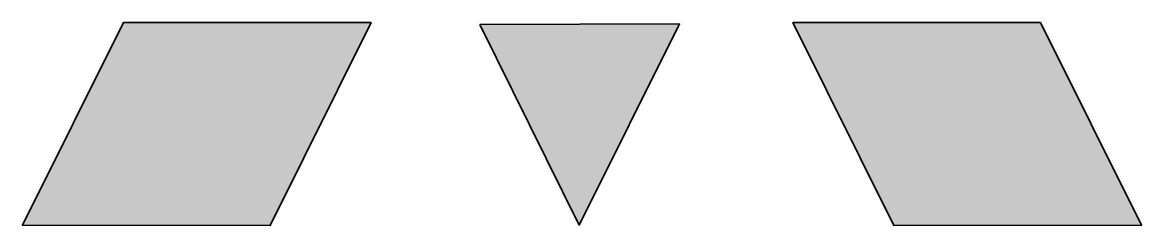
# Model space of a CAD drawing. Header units: inches. Extents: x 12 to 400, y 53 to 124.
import ezdxf

# ---------------------------------------------------------------- set-up
doc = ezdxf.new("R2010")
doc.units = ezdxf.units.IN
doc.header["$MEASUREMENT"] = 0
doc.layers.add('Layer 1', color=7, linetype='Continuous')

# ---------------------------------------------------------------- blocks, each defined once
blk = doc.blocks.new('block 3')
at = {"layer": 'Layer 1'}
h = blk.add_hatch(color=7, dxfattribs=at)
h.dxf.hatch_style = 2
h.paths.add_polyline_path([(133.04, 123.65), (98.01, 53.37), (12.1, 53.47), (47.15, 123.73)])
h = blk.add_hatch(color=7, dxfattribs=at)
h.dxf.hatch_style = 2
h.paths.add_polyline_path([(170.66, 123.04), (239.91, 123.22), (205.07, 53.54)])
h = blk.add_hatch(color=7, dxfattribs=at)
h.dxf.hatch_style = 2
h.paths.add_polyline_path([(279.09, 123.65), (314.13, 53.37), (400.04, 53.47), (364.98, 123.73)])
at = {"layer": 'Layer 1', "color": 7, "lineweight": 35}
for points in [[(133.04, 123.65), (98.01, 53.37), (12.1, 53.47), (47.15, 123.73), (133.04, 123.65)], [(170.66, 123.04), (239.91, 123.22), (205.07, 53.54), (170.66, 123.04)], [(279.09, 123.65), (314.13, 53.37), (400.04, 53.47), (364.98, 123.73), (279.09, 123.65)]]:
    blk.add_lwpolyline(points, dxfattribs=at)
blk = doc.blocks.new('block 2')
at = {"layer": 'Layer 1'}
blk.add_blockref('block 3', (0, 0), dxfattribs=at)

msp = doc.modelspace()

# ---------------------------------------------------------------- block references
at = {"layer": 'Layer 1'}
msp.add_blockref('block 2', (0, 0), dxfattribs=at)

doc.saveas('drawing.dxf')
